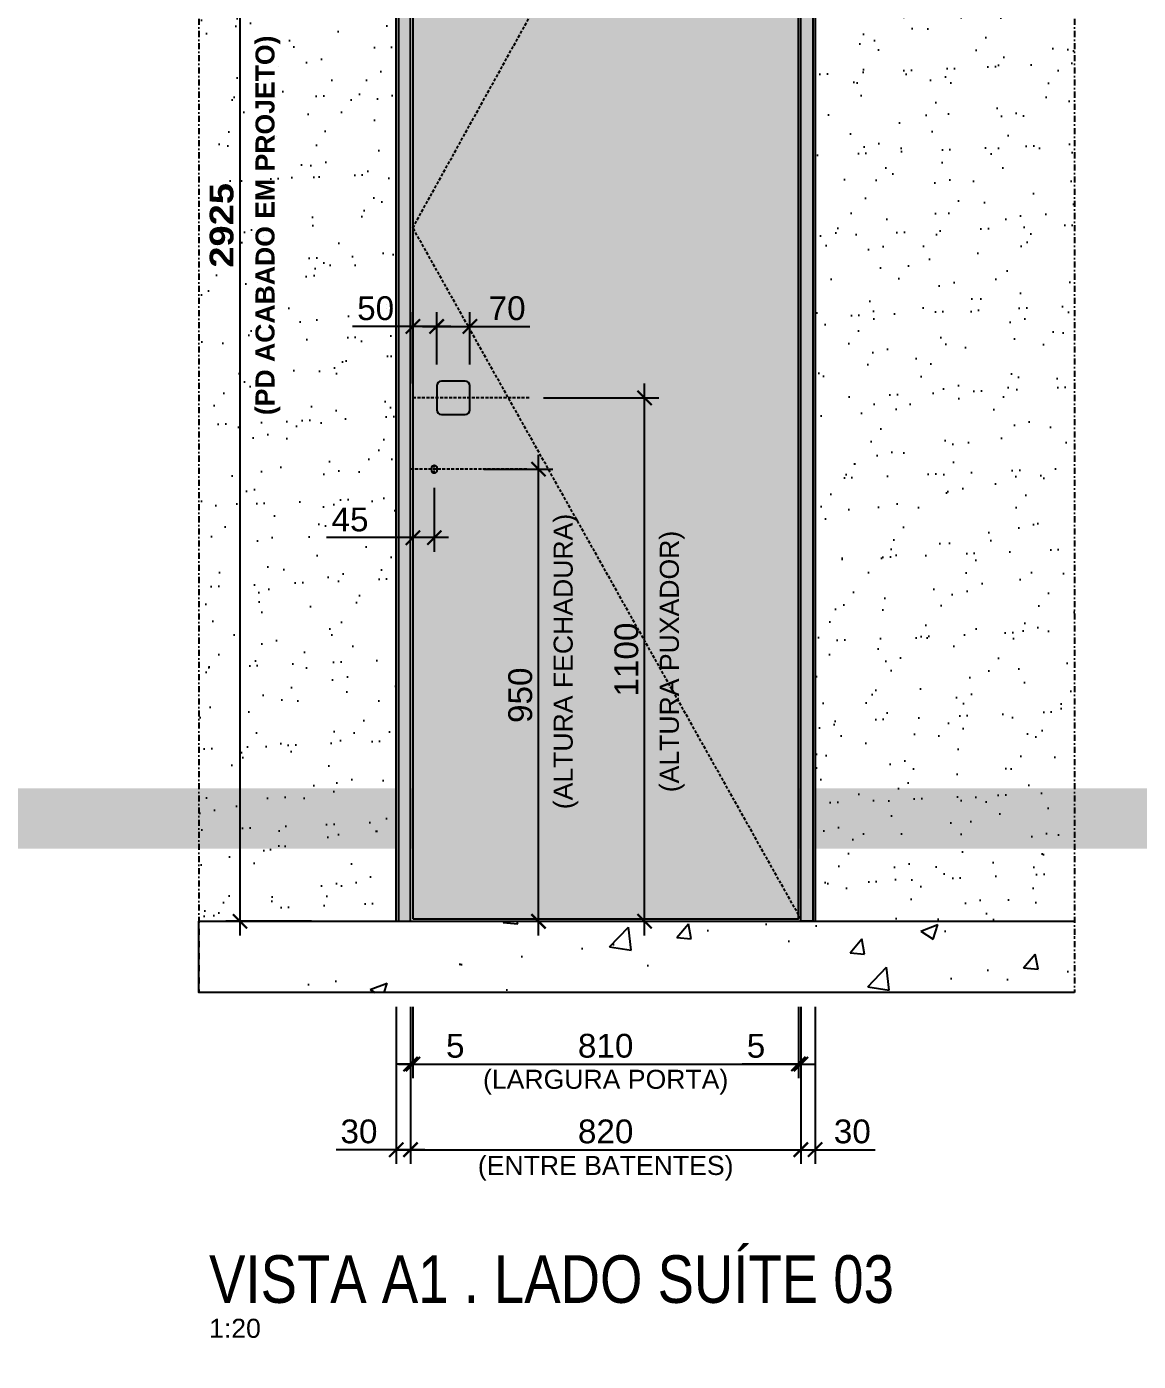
# Model space of a CAD drawing. Header units: millimetres. Extents: x -63251 to 507826, y 5339 to 217512.
# Drawn here: x 63059 to 65394, y 105321 to 108126 of the extents above; entities that cross this region are included whole.
import ezdxf
from ezdxf import colors
from ezdxf.entities.mleader import LeaderData, LeaderLine
from ezdxf.math import Vec2, Vec3

# ---------------------------------------------------------------- set-up
doc = ezdxf.new("R2010")
doc.units = ezdxf.units.MM
doc.header["$PDMODE"] = 3
doc.linetypes.add('TRAÇO 1-1', pattern=[9.525, 6.35, -3.175])
doc.linetypes.add('TRAÇO E PONTO 1-1', pattern=[25.4, 12.7, -6.35, 0, -6.35])
for name, color, linetype in [('COTAS', 9, 'Continuous'), ('FERRAGEM', 3, 'Continuous'), ('HACHURA', 21, 'Continuous'), ('LAYOUT', 4, 'Continuous'), ('MARCENARIA', 4, 'Continuous'), ('MARCENARIA . M', 4, 'Continuous'), ('PAREDE', 94, 'Continuous'), ('PROJEÇÃO', 8, 'Continuous'), ('TEXTO', 105, 'Continuous'), ('TEXTO TRAÇO PONTO', 105, 'TRAÇO E PONTO 1-1')]:
    doc.layers.add(name, color=color, linetype=linetype)
doc.styles.add('1-1', font='arial.ttf', dxfattribs={"height": 0.2})
doc.styles.add('MEDIDA OFICIAL', font='ariblk.ttf')
doc.styles.add('PADRÃO', font='arial.ttf')
doc.styles.add('TITULO', font='swissck.ttf')
doc.dimstyles.new('1-20', dxfattribs={"dimscale": 20, "dimtxt": 2.5, "dimasz": 1.5, "dimexe": 1.5, "dimexo": 1.5, "dimtad": 1, "dimtxsty": 'PADRÃO', "dimblk": 'ARCHTICK', "dimcen": 2.5, "dimdle": 1.5, "dimclrd": 9, "dimclre": 9, "dimclrt": 6, "dimadec": 0, "dimazin": 0, "dimtfac": 1, "dimtmove": 0, "dimatfit": 3, "dimfxl": 1.25, "dimlwd": -1, "dimlwe": -1, "dimarcsym": 0})
doc.dimstyles.new('Med. Ofic.1-20', dxfattribs={"dimscale": 20, "dimtxt": 2.5, "dimasz": 1.5, "dimexe": 1.5, "dimexo": 1.5, "dimtad": 1, "dimtxsty": 'MEDIDA OFICIAL', "dimblk": 'ARCHTICK', "dimcen": 2.5, "dimdle": 1.5, "dimclrd": 9, "dimclre": 9, "dimclrt": 10, "dimadec": 0, "dimazin": 0, "dimtfac": 1, "dimtmove": 0, "dimatfit": 3, "dimfxl": 1.25, "dimlwd": -1, "dimlwe": -1, "dimarcsym": 0})

# ---------------------------------------------------------------- blocks, each defined once
blk = doc.blocks.new('_ArchTick')
at = {"color": 0, "linetype": 'ByBlock', "const_width": 0.15}
blk.add_lwpolyline([(-0.5, -0.5), (0.5, 0.5)], dxfattribs=at)
blk = doc.blocks.new('*D708')
at = {"layer": 'Defpoints', "color": 0, "transparency": 16777216}
for p in [(64114.4, 107345.7), (64356.8, 107345.7), (64212, 106245.7)]:
    blk.add_point(p, dxfattribs=at)
at = {"layer": 'PAREDE', "color": 9, "transparency": 16777216}
for p, q in [((64356.8, 106215.7), (64356.8, 107375.7)), ((64144.4, 107345.7), (64386.8, 107345.7)), ((64242, 106245.7), (64386.8, 106245.7))]:
    blk.add_line(p, q, dxfattribs=at)
at = {"layer": 'PAREDE', "color": 9, "transparency": 16777216, "xscale": 30, "yscale": 30, "zscale": 30}
for p, rotation in [((64356.8, 107345.7), 90), ((64356.8, 106245.7), 270)]:
    blk.add_blockref('_ArchTick', p, dxfattribs=dict(at, rotation=rotation))
at = {"layer": 'PAREDE', "color": 6, "transparency": 16777216, "insert": (64318.8, 106795.7), "char_height": 50, "attachment_point": 5, "rotation": 90, "style": 'PADRÃO'}
blk.add_mtext('1100', dxfattribs=at)
blk = doc.blocks.new('*D709')
at = {"layer": 'COTAS', "color": 9, "linetype": 'Continuous', "ltscale": 0.4, "transparency": 16777216}
blk.add_line((63506.9, 106215.7), (63506.9, 109200.7), dxfattribs=at)
at = {"layer": 'COTAS', "color": 9, "ltscale": 0.4, "transparency": 16777216}
for p, q in [((63656.9, 109170.7), (63476.9, 109170.7)), ((63656.9, 106245.7), (63476.9, 106245.7))]:
    blk.add_line(p, q, dxfattribs=at)
at = {"layer": 'Defpoints', "color": 0, "ltscale": 0.4, "transparency": 16777216}
for p in [(63506.9, 109170.7), (63686.9, 109170.7), (63686.9, 106245.7)]:
    blk.add_point(p, dxfattribs=at)
at = {"layer": 'COTAS', "color": 9, "ltscale": 0.4, "transparency": 16777216, "xscale": 30, "yscale": 30, "zscale": 30}
for p, rotation in [((63506.9, 109170.7), 90), ((63506.9, 106245.7), 270)]:
    blk.add_blockref('_ArchTick', p, dxfattribs=dict(at, rotation=rotation))
at = {"layer": 'COTAS', "color": 10, "ltscale": 0.4, "transparency": 16777216, "insert": (63468.5, 107708.2), "char_height": 50, "attachment_point": 5, "rotation": 90, "style": 'MEDIDA OFICIAL'}
blk.add_mtext('2925', dxfattribs=at)
blk = doc.blocks.new('*D710')
at = {"layer": 'Defpoints', "color": 0, "transparency": 16777216}
for p in [(63990, 107495.7), (63920, 107385.7), (63990, 107385.7)]:
    blk.add_point(p, dxfattribs=at)
at = {"layer": 'PAREDE', "color": 9, "transparency": 16777216}
for p, q in [((63920, 107415.7), (63920, 107525.7)), ((63990, 107415.7), (63990, 107525.7)), ((63890, 107495.7), (63990, 107495.7)), ((63990, 107495.7), (64116, 107495.7))]:
    blk.add_line(p, q, dxfattribs=at)
at = {"layer": 'PAREDE', "color": 9, "transparency": 16777216, "xscale": 30, "yscale": 30, "zscale": 30, "rotation": 180}
blk.add_blockref('_ArchTick', (63920, 107495.7), dxfattribs=at)
at = {"layer": 'PAREDE', "color": 9, "transparency": 16777216, "xscale": 30, "yscale": 30, "zscale": 30}
blk.add_blockref('_ArchTick', (63990, 107495.7), dxfattribs=at)
at = {"layer": 'PAREDE', "color": 6, "transparency": 16777216, "insert": (64068, 107533.8), "char_height": 50, "attachment_point": 5, "style": 'PADRÃO'}
blk.add_mtext('70', dxfattribs=at)
blk = doc.blocks.new('*D711')
at = {"layer": 'Defpoints', "color": 0, "transparency": 16777216}
for p in [(63870, 107495.7), (63920, 107385.7), (63870, 107345.7)]:
    blk.add_point(p, dxfattribs=at)
at = {"layer": 'PAREDE', "color": 9, "transparency": 16777216}
for p, q in [((63870, 107375.7), (63870, 107525.7)), ((63920, 107415.7), (63920, 107525.7)), ((63870, 107495.7), (63743.5, 107495.7)), ((63950, 107495.7), (63870, 107495.7))]:
    blk.add_line(p, q, dxfattribs=at)
at = {"layer": 'PAREDE', "color": 9, "transparency": 16777216, "xscale": 30, "yscale": 30, "zscale": 30, "rotation": 180}
blk.add_blockref('_ArchTick', (63870, 107495.7), dxfattribs=at)
at = {"layer": 'PAREDE', "color": 9, "transparency": 16777216, "xscale": 30, "yscale": 30, "zscale": 30}
blk.add_blockref('_ArchTick', (63920, 107495.7), dxfattribs=at)
at = {"layer": 'PAREDE', "color": 6, "transparency": 16777216, "insert": (63791.8, 107533.8), "char_height": 50, "attachment_point": 5, "style": 'PADRÃO'}
blk.add_mtext('50', dxfattribs=at)
blk = doc.blocks.new('*D712')
at = {"layer": 'Defpoints', "color": 0, "transparency": 16777216}
for p in [(63870, 107195.7), (63915, 107186.3), (63870, 107051.9)]:
    blk.add_point(p, dxfattribs=at)
at = {"layer": 'PAREDE', "color": 9, "transparency": 16777216}
for p, q in [((63870, 107165.7), (63870, 107021.9)), ((63915, 107156.3), (63915, 107021.9)), ((63870, 107051.9), (63688.5, 107051.9)), ((63945, 107051.9), (63870, 107051.9))]:
    blk.add_line(p, q, dxfattribs=at)
at = {"layer": 'PAREDE', "color": 9, "transparency": 16777216, "xscale": 30, "yscale": 30, "zscale": 30, "rotation": 180}
blk.add_blockref('_ArchTick', (63870, 107051.9), dxfattribs=at)
at = {"layer": 'PAREDE', "color": 9, "transparency": 16777216, "xscale": 30, "yscale": 30, "zscale": 30}
blk.add_blockref('_ArchTick', (63915, 107051.9), dxfattribs=at)
at = {"layer": 'PAREDE', "color": 6, "transparency": 16777216, "insert": (63738, 107089.8), "char_height": 50, "attachment_point": 5, "style": 'PADRÃO'}
blk.add_mtext('45', dxfattribs=at)
blk = doc.blocks.new('*D720')
at = {"layer": 'Defpoints', "color": 0, "transparency": 16777216}
for p in [(63989, 107195.7), (64133.8, 107195.7), (63989, 106245.7)]:
    blk.add_point(p, dxfattribs=at)
at = {"layer": 'PAREDE', "color": 9, "transparency": 16777216}
for p, q in [((64133.8, 106215.7), (64133.8, 107225.7)), ((64019, 107195.7), (64163.8, 107195.7)), ((64019, 106245.7), (64163.8, 106245.7))]:
    blk.add_line(p, q, dxfattribs=at)
at = {"layer": 'PAREDE', "color": 9, "transparency": 16777216, "xscale": 30, "yscale": 30, "zscale": 30}
for p, rotation in [((64133.8, 107195.7), 90), ((64133.8, 106245.7), 270)]:
    blk.add_blockref('_ArchTick', p, dxfattribs=dict(at, rotation=rotation))
at = {"layer": 'PAREDE', "color": 6, "transparency": 16777216, "insert": (64095.8, 106720.7), "char_height": 50, "attachment_point": 5, "rotation": 90, "style": 'PADRÃO'}
blk.add_mtext('950', dxfattribs=at)
blk = doc.blocks.new('*D894')
at = {"layer": 'Defpoints', "color": 0, "transparency": 16777216}
for p in [(63870, 106095.7), (64680, 106095.7), (64680, 105945.7)]:
    blk.add_point(p, dxfattribs=at)
at = {"layer": 'PAREDE', "color": 9, "transparency": 16777216}
for p, q in [((63870, 106065.7), (63870, 105915.7)), ((64680, 106065.7), (64680, 105915.7)), ((63840, 105945.7), (64710, 105945.7))]:
    blk.add_line(p, q, dxfattribs=at)
at = {"layer": 'PAREDE', "color": 9, "transparency": 16777216, "xscale": 30, "yscale": 30, "zscale": 30, "rotation": 180}
blk.add_blockref('_ArchTick', (63870, 105945.7), dxfattribs=at)
at = {"layer": 'PAREDE', "color": 9, "transparency": 16777216, "xscale": 30, "yscale": 30, "zscale": 30}
blk.add_blockref('_ArchTick', (64680, 105945.7), dxfattribs=at)
at = {"layer": 'PAREDE', "color": 6, "transparency": 16777216, "insert": (64275, 105983.8), "char_height": 50, "attachment_point": 5, "style": 'PADRÃO'}
blk.add_mtext('810', dxfattribs=at)
blk = doc.blocks.new('*D895')
at = {"layer": 'Defpoints', "color": 0, "transparency": 16777216}
for p in [(64680, 106095.7), (64685, 106095.7), (64680, 105945.7)]:
    blk.add_point(p, dxfattribs=at)
at = {"layer": 'PAREDE', "color": 9, "transparency": 16777216}
for p, q in [((64680, 106065.7), (64680, 105915.7)), ((64685, 106065.7), (64685, 105915.7)), ((64680, 105945.7), (64561.8, 105945.7)), ((64685, 105945.7), (64680, 105945.7)), ((64685, 105945.7), (64715, 105945.7))]:
    blk.add_line(p, q, dxfattribs=at)
at = {"layer": 'PAREDE', "color": 9, "transparency": 16777216, "xscale": 30, "yscale": 30, "zscale": 30}
blk.add_blockref('_ArchTick', (64680, 105945.7), dxfattribs=at)
at = {"layer": 'PAREDE', "color": 9, "transparency": 16777216, "xscale": 30, "yscale": 30, "zscale": 30, "rotation": 180}
blk.add_blockref('_ArchTick', (64685, 105945.7), dxfattribs=at)
at = {"layer": 'PAREDE', "color": 6, "transparency": 16777216, "insert": (64590.9, 105983.7), "char_height": 50, "attachment_point": 5, "style": 'PADRÃO'}
blk.add_mtext('5', dxfattribs=at)
blk = doc.blocks.new('*D896')
at = {"layer": 'Defpoints', "color": 0, "transparency": 16777216}
for p in [(63865, 106095.7), (63870, 106095.7), (63870, 105945.7)]:
    blk.add_point(p, dxfattribs=at)
at = {"layer": 'PAREDE', "color": 9, "transparency": 16777216}
for p, q in [((63865, 106065.7), (63865, 105915.7)), ((63870, 106065.7), (63870, 105915.7)), ((63865, 105945.7), (63835, 105945.7)), ((63865, 105945.7), (63870, 105945.7)), ((63870, 105945.7), (63988.2, 105945.7))]:
    blk.add_line(p, q, dxfattribs=at)
at = {"layer": 'PAREDE', "color": 9, "transparency": 16777216, "xscale": 30, "yscale": 30, "zscale": 30}
blk.add_blockref('_ArchTick', (63865, 105945.7), dxfattribs=at)
at = {"layer": 'PAREDE', "color": 9, "transparency": 16777216, "xscale": 30, "yscale": 30, "zscale": 30, "rotation": 180}
blk.add_blockref('_ArchTick', (63870, 105945.7), dxfattribs=at)
at = {"layer": 'PAREDE', "color": 6, "transparency": 16777216, "insert": (63959.1, 105983.7), "char_height": 50, "attachment_point": 5, "style": 'PADRÃO'}
blk.add_mtext('5', dxfattribs=at)
blk = doc.blocks.new('*D897')
at = {"layer": 'Defpoints', "color": 0, "transparency": 16777216}
for p in [(63865, 105945.7), (64685, 105945.7), (64685, 105765.7)]:
    blk.add_point(p, dxfattribs=at)
at = {"layer": 'PAREDE', "color": 9, "transparency": 16777216}
for p, q in [((63865, 105915.7), (63865, 105735.7)), ((64685, 105915.7), (64685, 105735.7)), ((63835, 105765.7), (64715, 105765.7))]:
    blk.add_line(p, q, dxfattribs=at)
at = {"layer": 'PAREDE', "color": 9, "transparency": 16777216, "xscale": 30, "yscale": 30, "zscale": 30, "rotation": 180}
blk.add_blockref('_ArchTick', (63865, 105765.7), dxfattribs=at)
at = {"layer": 'PAREDE', "color": 9, "transparency": 16777216, "xscale": 30, "yscale": 30, "zscale": 30}
blk.add_blockref('_ArchTick', (64685, 105765.7), dxfattribs=at)
at = {"layer": 'PAREDE', "color": 6, "transparency": 16777216, "insert": (64275, 105803.8), "char_height": 50, "attachment_point": 5, "style": 'PADRÃO'}
blk.add_mtext('820', dxfattribs=at)
blk = doc.blocks.new('*D898')
at = {"layer": 'Defpoints', "color": 0, "transparency": 16777216}
for p in [(64685, 106095.7), (64715, 106095.7), (64715, 105765.7)]:
    blk.add_point(p, dxfattribs=at)
at = {"layer": 'PAREDE', "color": 9, "transparency": 16777216}
for p, q in [((64685, 106065.7), (64685, 105735.7)), ((64715, 106065.7), (64715, 105735.7)), ((64655, 105765.7), (64715, 105765.7)), ((64715, 105765.7), (64841.4, 105765.7))]:
    blk.add_line(p, q, dxfattribs=at)
at = {"layer": 'PAREDE', "color": 9, "transparency": 16777216, "xscale": 30, "yscale": 30, "zscale": 30, "rotation": 180}
blk.add_blockref('_ArchTick', (64685, 105765.7), dxfattribs=at)
at = {"layer": 'PAREDE', "color": 9, "transparency": 16777216, "xscale": 30, "yscale": 30, "zscale": 30}
blk.add_blockref('_ArchTick', (64715, 105765.7), dxfattribs=at)
at = {"layer": 'PAREDE', "color": 6, "transparency": 16777216, "insert": (64793.2, 105803.8), "char_height": 50, "attachment_point": 5, "style": 'PADRÃO'}
blk.add_mtext('30', dxfattribs=at)
blk = doc.blocks.new('*D899')
at = {"layer": 'Defpoints', "color": 0, "transparency": 16777216}
for p in [(63835, 106095.7), (63865, 106095.7), (63835, 105765.7)]:
    blk.add_point(p, dxfattribs=at)
at = {"layer": 'PAREDE', "color": 9, "transparency": 16777216}
for p, q in [((63835, 106065.7), (63835, 105735.7)), ((63865, 106065.7), (63865, 105735.7)), ((63835, 105765.7), (63708.6, 105765.7)), ((63895, 105765.7), (63835, 105765.7))]:
    blk.add_line(p, q, dxfattribs=at)
at = {"layer": 'PAREDE', "color": 9, "transparency": 16777216, "xscale": 30, "yscale": 30, "zscale": 30, "rotation": 180}
blk.add_blockref('_ArchTick', (63835, 105765.7), dxfattribs=at)
at = {"layer": 'PAREDE', "color": 9, "transparency": 16777216, "xscale": 30, "yscale": 30, "zscale": 30}
blk.add_blockref('_ArchTick', (63865, 105765.7), dxfattribs=at)
at = {"layer": 'PAREDE', "color": 6, "transparency": 16777216, "insert": (63756.8, 105803.8), "char_height": 50, "attachment_point": 5, "style": 'PADRÃO'}
blk.add_mtext('30', dxfattribs=at)

msp = doc.modelspace()

# ---------------------------------------------------------------- hatches: boundary and pattern name
at = {"layer": 'HACHURA', "ltscale": 0.3}
h = msp.add_hatch(dxfattribs=at)
h.set_pattern_fill('AR-SAND', color=4, scale=2.5, angle=45)
h.set_pattern_definition([(82.5, (-214766.15, 42769.01), (-89.345337, 83.688372), [0, -96.52, 0, -107.95, 0, -103.1875]), (52.5, (-214766.15, 42769.01), (-47.25273, 206.18321), [0, -52.07, 0, -86.995, 0, -33.3375]), (12.5, (-214821.38, 42713.78), (139.574956, 140.083078), [0, -31.75, 0, -114.3, 0, -149.225]), (2.5, (-214821.38, 42713.78), (95.57028, 174.3877), [0, -15.875, 0, -74.93, 0, -85.725])])
h.paths.add_polyline_path([(65259.996, 109170.734), (63835.001, 109170.734), (63835.001, 106245.734), (65259.996, 106245.734)])
h.paths.add_polyline_path([(63420.007, 106245.734), (64715.001, 106245.734), (64715.001, 109170.734), (63420.007, 109170.734)])
at = {"layer": 'HACHURA', "true_color": 0xba9673}
h = msp.add_hatch(color=33, dxfattribs=at)
h.dxf.hatch_style = 1
h.paths.add_polyline_path([(63865.001, 106245.734), (63835.001, 106245.734), (63835.001, 109170.734), (63865.001, 109170.734)])
h = msp.add_hatch(color=33, dxfattribs=at)
h.dxf.hatch_style = 1
h.paths.add_polyline_path([(63870.001, 106250.734), (64680.001, 106250.734), (64680.001, 109165.734), (63870.001, 109165.734)])
h = msp.add_hatch(color=33, dxfattribs=at)
h.dxf.hatch_style = 1
h.paths.add_polyline_path([(64685.001, 106245.734), (64715.001, 106245.734), (64715.001, 109170.734), (64685.001, 109170.734)])
at = {"layer": 'HACHURA'}
h = msp.add_hatch(dxfattribs=at)
h.set_pattern_fill('AR-CONC', color=21, scale=2)
h.set_pattern_definition([(50, (22718.86, 83543.6), (364.3693, -31.8782), [38.1, -419.1]), (355, (22718.86, 83543.6), (-70.4868, 382.1137), [30.48, -335.2812]), (100.45144, (22749.23, 83540.95), (293.8825, 350.2355), [32.38, -356.1805]), (46.1842, (22718.86, 83645.2), (542.158, -84.0847), [57.15, -628.65]), (96.6356, (22764.04, 83638.2), (474.808, 494.852), [48.57, -534.271]), (351.1842, (22718.86, 83645.2), (474.808, 494.852), [45.72, -502.9195]), (21, (22769.66, 83619.8), (303.2288, -204.5304), [38.1, -419.1]), (326, (22769.66, 83619.8), (123.604, 368.376), [30.48, -335.28]), (71.45144, (22794.93, 83602.76), (426.8328, 163.8455), [32.38, -356.18]), (37.5, (22718.86, 83543.6), (6.1772, 169.11008), [0, -331.216, 0, -340.36, 0, -336.55]), (7.5, (22718.86, 83543.6), (133.6393, 200.36115), [0, -194.056, 0, -323.596, 0, -128.27]), (327.5, (22605.58, 83543.6), (271.1812, -11.4575), [0, -127, 0, -396.24, 0, -525.78]), (317.5, (22554.78, 83543.6), (296.2584, 50.853), [0, -165.1, 0, -263.144, 0, -373.38])])
h.paths.add_polyline_path([(65259.996, 106245.734), (65259.996, 106095.734), (63420.007, 106095.734), (63420.007, 106245.734)])

# ---------------------------------------------------------------- linework, layer by layer
at = {"layer": 'FERRAGEM'}
msp.add_lwpolyline([(63915.001, 107187.234), (63915.001, 107187.234, -0.41421356), (63910.001, 107192.234), (63910.001, 107199.234, -0.41421356), (63915.001, 107204.234), (63915.001, 107204.234, -0.41421356), (63920.001, 107199.234), (63920.001, 107192.234, -0.41421356)], format="xyb", close=True, dxfattribs=at)
at = {"layer": 'LAYOUT', "color": 10, "linetype": 'TRAÇO E PONTO 1-1', "ltscale": 0.5}
for p, q in [((63915.001, 107186.325), (63915.001, 107205.143)), ((63920.969, 107195.734), (63909.033, 107195.734))]:
    msp.add_line(p, q, dxfattribs=at)
at = {"layer": 'MARCENARIA'}
for points in [[(63865.001, 109170.734), (63840.001, 109170.734), (63840.001, 106245.734), (63865.001, 106245.734)], [(64685.001, 109170.734), (64710.001, 109170.734), (64710.001, 106245.734), (64685.001, 106245.734)]]:
    msp.add_lwpolyline(points, close=True, dxfattribs=at)
at = {"layer": 'MARCENARIA . M'}
msp.add_lwpolyline([(63870.001, 106250.734), (64680.001, 106250.734), (64680.001, 109165.734), (63870.001, 109165.734)], close=True, dxfattribs=at)
msp.add_lwpolyline([(63930.001, 107310.734), (63980.001, 107310.734, 0.41421356), (63990.001, 107320.734), (63990.001, 107370.734, 0.41421356), (63980.001, 107380.734), (63930.001, 107380.734, 0.41421356), (63920.001, 107370.734), (63920.001, 107320.734, 0.41421356)], format="xyb", close=True, dxfattribs=at)
at = {"layer": 'PAREDE'}
for p, q in [((63835.001, 106245.734), (63835.001, 109170.734)), ((64715.001, 109170.734), (64715.001, 106245.734))]:
    msp.add_line(p, q, dxfattribs=at)
at = {"layer": 'PAREDE', "color": 10, "linetype": 'TRAÇO 1-1'}
for p, q in [((64114.383, 107345.734), (63870.001, 107345.734)), ((64109.383, 107195.734), (63865.001, 107195.734))]:
    msp.add_line(p, q, dxfattribs=at)
at = {"layer": 'PAREDE'}
msp.add_lwpolyline([(65259.996, 106095.734), (63420.007, 106095.734), (63420.007, 106245.734), (65259.996, 106245.734)], dxfattribs=at)
at = {"layer": 'PROJEÇÃO', "color": 21, "linetype": 'TRAÇO 1-1'}
msp.add_lwpolyline([(64685.001, 106250.734), (63870.001, 107703.234), (64680.001, 109165.734)], dxfattribs=at)
at = {"layer": 'TEXTO TRAÇO PONTO'}
for p, q in [((63420.007, 109595.734), (63420.007, 106095.734)), ((65259.996, 109595.734), (65259.996, 106095.734))]:
    msp.add_line(p, q, dxfattribs=at)

# ---------------------------------------------------------------- texts
at = {"layer": 'COTAS', "color": 6, "char_height": 40, "rotation": 90, "style": 'PADRÃO'}
for s, insert, width, attachment_point in [('{\\fArial|b1|i0|c0|p34;\\C10;(PD ACABADO EM PROJETO)}', (63539.353, 107708.234), 823.04608, 2), ('(ALTURA FECHADURA)', (64217.793, 106791.615), 1350, 8), ('(ALTURA PUXADOR)', (64440.791, 106791.615), 1350, 8)]:
    msp.add_mtext(s, dxfattribs=dict(at, insert=insert, width=width, attachment_point=attachment_point))
at = {"layer": 'COTAS', "color": 6, "char_height": 40, "width": 1348, "attachment_point": 2, "style": 'PADRÃO'}
for s, insert in [('(LARGURA PORTA)', (64275, 105933.642)), ('(ENTRE BATENTES)', (64275, 105752.567))]:
    msp.add_mtext(s, dxfattribs=dict(at, insert=insert))
at = {"layer": 'TEXTO', "color": 1, "insert": (63441.902, 105442.34), "char_height": 100, "width": 2667.84777, "attachment_point": 7, "style": 'TITULO'}
msp.add_mtext('VISTA A1 . LADO SUÍTE 03', dxfattribs=at)
at = {"layer": 'TEXTO', "insert": (63441.902, 105410.34), "char_height": 40, "width": 480, "attachment_point": 1, "style": 'PADRÃO'}
msp.add_mtext('1:20', dxfattribs=at)

# ---------------------------------------------------------------- dimensions: what is measured, and where the dimension line sits
at = {"layer": 'COTAS', "color": 7, "ltscale": 0.4, "true_color": 0xededed}
dim = msp.add_linear_dim(base=(63506.864, 109170.734), p1=(63686.864, 106245.734), p2=(63686.864, 109170.734), angle=90, dimstyle='Med. Ofic.1-20', dxfattribs=at)
dim.commit()
dim.dimension.update_dxf_attribs({"geometry": '*D709', "text_midpoint": (63468.511, 107708.234)})
at = {"layer": 'PAREDE', "color": 2}
for base, p2, picture, middle in [((63870.001, 107495.734), (63870.001, 107345.734), '*D711', (63791.775, 107533.763)), ((63990.001, 107495.734), (63990.001, 107385.734), '*D710', (64068.023, 107533.763))]:
    dim = msp.add_linear_dim(base=base, p1=(63920.001, 107385.734), p2=p2, angle=180, dimstyle='1-20', dxfattribs=at)
    dim.commit()
    dim.dimension.update_dxf_attribs({"geometry": picture, "text_midpoint": middle})
at = {"layer": 'PAREDE', "color": 6}
for base, p1, p2, angle, picture, middle in [((64356.786, 107345.734), (64211.966, 106245.734), (64114.383, 107345.734), 90, '*D708', (64318.757, 106795.734)), ((64133.788, 107195.734), (63988.967, 106245.734), (63988.967, 107195.734), 90, '*D720', (64095.759, 106720.734)), ((63835.001, 105765.734), (63865.001, 106095.734), (63835.001, 106095.734), 180, '*D899', (63756.791, 105803.78))]:
    dim = msp.add_linear_dim(base=base, p1=p1, p2=p2, angle=angle, dimstyle='1-20', dxfattribs=at)
    dim.commit()
    dim.dimension.update_dxf_attribs({"geometry": picture, "text_midpoint": middle})
at = {"layer": 'PAREDE', "color": 2}
dim = msp.add_linear_dim(base=(63870.001, 107051.917), p1=(63915.001, 107186.325), p2=(63870.001, 107195.734), angle=180, dimstyle='1-20', dxfattribs=at)
dim.commit()
dim.dimension.update_dxf_attribs({"geometry": '*D712', "text_midpoint": (63738.003, 107051.917), "dimtype": 160})
at = {"layer": 'PAREDE', "color": 6}
for base, p1, p2, picture, middle in [((63870.001, 105945.734), (63865.001, 106095.734), (63870.001, 106095.734), '*D896', (63959.077, 105983.661)), ((64680, 105945.734), (63870.001, 106095.734), (64680, 106095.734), '*D894', (64275, 105983.763)), ((64680, 105945.734), (64685, 106095.734), (64680, 106095.734), '*D895', (64590.924, 105983.661)), ((64715, 105765.734), (64685, 106095.734), (64715, 106095.734), '*D898', (64793.209, 105803.78)), ((64685, 105765.734), (63865.001, 105945.734), (64685, 105945.734), '*D897', (64275, 105803.763))]:
    dim = msp.add_linear_dim(base=base, p1=p1, p2=p2, dimstyle='1-20', dxfattribs=at)
    dim.commit()
    dim.dimension.update_dxf_attribs({"geometry": picture, "text_midpoint": middle})

# ---------------------------------------------------------------- next in the draw order: leaders
at = {"layer": 'COTAS'}
ml = msp.add_multileader_mtext('Standard', dxfattribs=at)
ml.set_content('{\\fArial|b1|i0|c0|p34;\\C10;ATENÇÃO PARKET!\\P}PAINÉIS E PORTA RIPADOS EM {\\fArial|b1|i0|c0|p34;CABREUVA BRANCA PREMIUM 18*5+5*900 À 2200mm}', color=105, style='1-1')
ml.set_leader_properties(color=256, linetype='ByLayer', lineweight=-1)
ml.build(insert=Vec2(0, 0))
ml.multileader.update_dxf_attribs({"text_left_attachment_type": 2, "text_right_attachment_type": 2, "dogleg_length": 0.36, "arrow_head_size": 15, "scale": 200})
ctx = ml.context
ctx.base_point, ctx.scale, ctx.char_height, ctx.arrow_head_size, ctx.landing_gap_size, ctx.plane_origin = Vec3(154614.805, 108607.165), 200, 40, 15, 10, Vec3(155324.415, 108224.336)
ctx.left_attachment, ctx.right_attachment, ctx.text_align_type = 2, 2, 2
notes = []
notes.append((ctx, [(0, (1, 1, 0), (155626.214, 108607.165), (-1, 0), 144.288, [(1, [(155626.214, 107329.676), (156629.431, 107329.675)], 0, [])])]))
ctx.mtext.insert, ctx.mtext.rotation, ctx.mtext.width, ctx.mtext.alignment, ctx.mtext.flow_direction = Vec3(155471.926, 108742.718), 6.28318531, 858.66662, 3, 5
ctx.mtext.has_bg_fill, ctx.mtext.bg_color, ctx.mtext.bg_scale_factor, ctx.mtext.bg_transparency, ctx.mtext.use_window_bg_color = 1, -1023410095, 1.25, 0, 0
ml = msp.add_multileader_mtext('Standard', dxfattribs=at)
ml.set_content('{\\fArial|b1|i0|c0|p34;\\C10;ATENÇÃO PARKET!\\P}PAINÉIS RIPADOS EM {\\fArial|b1|i0|c0|p34;CABREUVA BRANCA PREMIUM 18*5+5*900 À 2200mm}', color=105, style='1-1')
ml.set_leader_properties(color=256, linetype='ByLayer', lineweight=-1)
ml.build(insert=Vec2(0, 0))
ml.multileader.update_dxf_attribs({"text_left_attachment_type": 2, "text_right_attachment_type": 2, "dogleg_length": 0.36, "arrow_head_size": 15, "scale": 200})
ctx = ml.context
ctx.base_point, ctx.scale, ctx.char_height, ctx.arrow_head_size, ctx.landing_gap_size, ctx.plane_origin = Vec3(153743.103, 106379.695), 200, 40, 15, 10, Vec3(153629.766, 106144.891)
ctx.left_attachment, ctx.right_attachment, ctx.text_align_type = 2, 2, 2
notes.append((ctx, [(0, (1, 1, 0), (154754.512, 106379.695), (-1, 0), 144.288, [(0, [(155549.301, 105905.676), (154754.512, 105320.968)], 0, [])])]))
ctx.mtext.insert, ctx.mtext.rotation, ctx.mtext.width, ctx.mtext.alignment, ctx.mtext.flow_direction = Vec3(154600.224, 106515.248), 6.28318531, 858.66662, 3, 5
ctx.mtext.has_bg_fill, ctx.mtext.bg_color, ctx.mtext.bg_scale_factor, ctx.mtext.bg_transparency, ctx.mtext.use_window_bg_color = 1, -1023410095, 1.25, 0, 0
for ctx, leaders in notes:
    for number, flags, end, landing, length, lines in leaders:
        leader = LeaderData()
        leader.index, (leader.has_last_leader_line, leader.has_dogleg_vector, leader.attachment_direction) = number, flags
        leader.last_leader_point, leader.dogleg_vector, leader.dogleg_length = Vec3(end), Vec3(landing), length
        for number, points, colour, breaks in lines:
            line = LeaderLine()
            line.index, line.vertices, line.color, line.breaks = number, Vec3.list(points), colors.encode_raw_color(colour), breaks
            leader.lines.append(line)
        ctx.leaders.append(leader)

doc.saveas('drawing.dxf')
